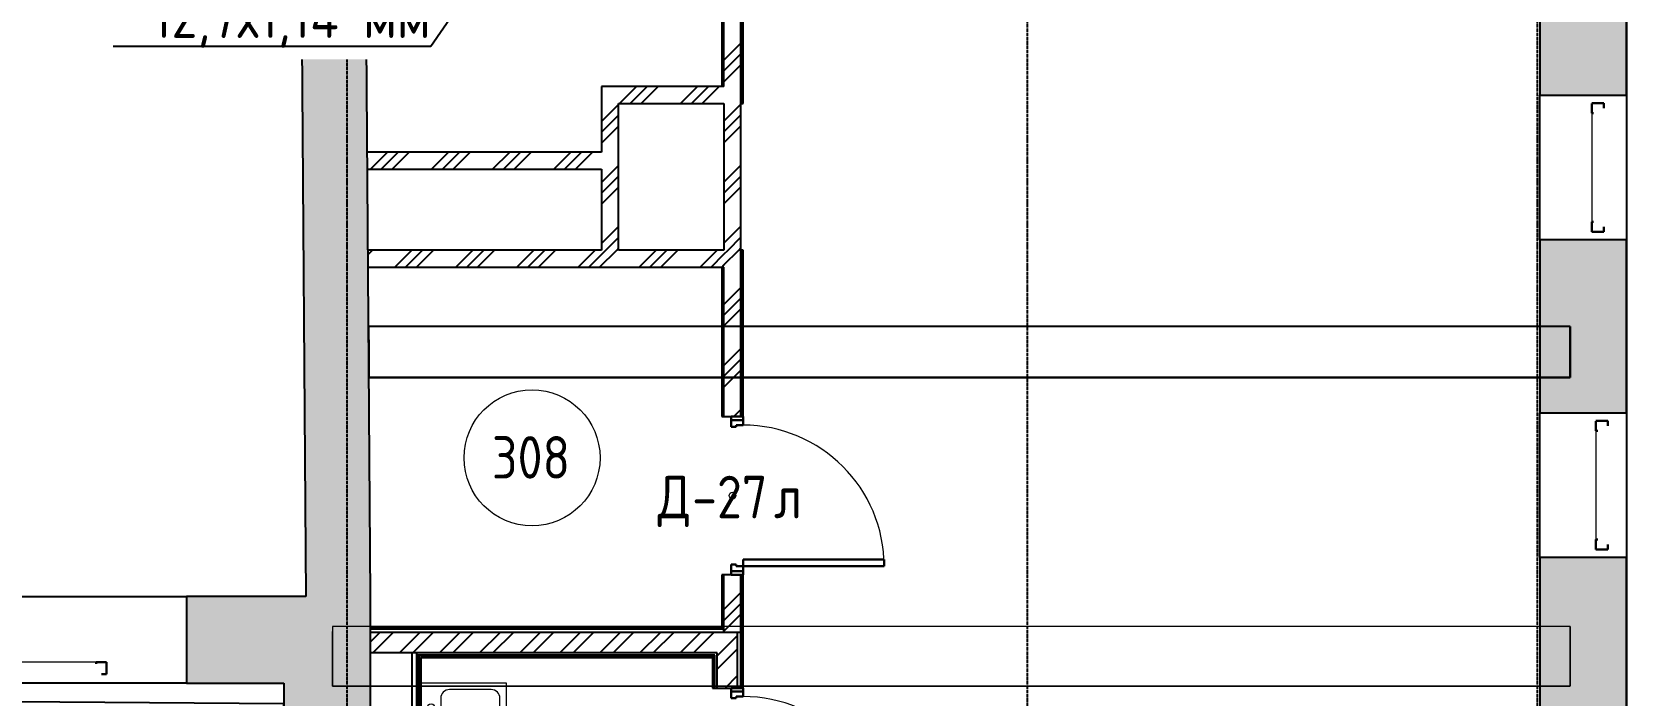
# Model space of a CAD drawing. Header units: millimetres. Extents: x -129048 to 476301, y -5853 to 215316.
# Drawn here: x 256533 to 265954, y 2303 to 6210 of the extents above; entities that cross this region are included whole.
import ezdxf
from ezdxf import colors
from ezdxf.entities.mleader import LeaderData, LeaderLine
from ezdxf.math import Vec2, Vec3

# ---------------------------------------------------------------- set-up
doc = ezdxf.new("R2010")
doc.units = ezdxf.units.MM
for name, pattern in [('ADSK_Линия сетки', [25, 20, -2.5, 0, -2.5]), ('ADSK_Сверху', [4.5, 3, -1.5]), ('ADSK_Снесено', [4.5, 3, -1.5])]:
    doc.linetypes.add(name, pattern=pattern)
for name, color, linetype, lineweight, true_color in [('_ Окна', 5, 'Continuous', 30, 0x0000ff), ('Стены внутренние', 5, 'Continuous', 18, 0x0000ff), ('Стены наружные', 1, 'ADSK_Снесено', 18, 0xff0000), ('Стены штриховка', 5, 'Continuous', 18, 0x0000ff)]:
    doc.layers.add(name, color=color, linetype=linetype, lineweight=lineweight, true_color=true_color)
for name, color, linetype, lineweight in [('GAZLAITER', 1, 'Continuous', 40), ('Двери', 251, 'Continuous', 18), ('Каркас', 7, 'Continuous', 18), ('Марки дверей', 7, 'Continuous', 20), ('Марки помещений', 7, 'Continuous', 20), ('Окна', 251, 'Continuous', 18), ('Сантехника', 251, 'Continuous', 18)]:
    doc.layers.add(name, color=color, linetype=linetype, lineweight=lineweight)
doc.styles.add('GOST Common_2', font='GOST Common_0.ttf', dxfattribs={"width": 0.9, "height": 250})
doc.styles.add('PIK', font='isocpeur.ttf', dxfattribs={"width": 0.9, "height": 250})
pattern_1 = [(45, (215977.25, 150), (-179.6051, 179.6051), []), (45, (216040.75, 150), (0, 359.2102), []), (45, (215913.75, 150), (0, 359.2102), [])]
pattern_2 = [(45, (215977.25, 150), (-117.8655, 117.8655), []), (45, (216055.83, 150), (-117.8655, 117.8655), [])]

# ---------------------------------------------------------------- blocks, each defined once
blk = doc.blocks.new('ADSK_БалкаЖБ_Прямоугольная - 350х340мм-851147-03 План 3-го этажа')
at = {"layer": 'Каркас', "color": 253, "linetype": 'ADSK_Сверху', "true_color": 0xaaaaaa}
for p, q in [((-3639.3, 175), (-3639.3, -175)), ((-3639.3, 175), (3639.3, 175)), ((3639.3, -175), (3639.3, 175)), ((-3639.3, -175), (3639.3, -175))]:
    blk.add_line(p, q, dxfattribs=at)
at = {"layer": 'Каркас', "color": 253, "linetype": 'ADSK_Сверху', "true_color": 0xb2b2b2}
for p, q in [((-3639.3, -175), (-3639.3, 175)), ((3639.3, 175), (-3639.3, 175)), ((3639.3, 175), (3639.3, -146.9)), ((-3639.3, -175), (3590, -175))]:
    blk.add_line(p, q, dxfattribs=at)
blk = doc.blocks.new('Витраж-тент со смещением вовне - 60мм 30 сдвиг-1466942-03 План 3-го этажа')
at = {"layer": '_ Окна', "color": 161, "linetype": 'ADSK_Сверху', "true_color": 0xaaaaff}
for p, q in [((-440, 25), (-440, -45)), ((-440, 25), (-410, 25)), ((-440, -45), (-440, 25)), ((440, 25), (410, 25)), ((440, -45), (440, 25)), ((440, -45), (440, 25)), ((-380, -45), (-440, -45)), ((-380, -35), (-380, -45)), ((380, -35), (380, -45)), ((380, -45), (440, -45))]:
    blk.add_line(p, q, dxfattribs=at)
at = {"layer": 'Окна', "color": 161, "linetype": 'ADSK_Сверху', "true_color": 0xaaaaff}
blk.add_line((-380, -45), (380, -45), dxfattribs=at)
blk = doc.blocks.new('Витраж-тент со смещением вовне - 60мм 30 сдвиг-1466964-03 План 3-го этажа')
at = {"layer": '_ Окна', "color": 161, "linetype": 'ADSK_Сверху', "true_color": 0xaaaaff}
for p, q in [((-379, 25), (-379, -45)), ((-379, 25), (-349, 25)), ((-379, -45), (-379, 25)), ((379, 25), (349, 25)), ((379, -45), (379, 25)), ((379, -45), (379, 25)), ((-319, -45), (-379, -45)), ((-319, -35), (-319, -45)), ((319, -35), (319, -45)), ((319, -45), (379, -45))]:
    blk.add_line(p, q, dxfattribs=at)
at = {"layer": 'Окна', "color": 161, "linetype": 'ADSK_Сверху', "true_color": 0xaaaaff}
blk.add_line((-319, -45), (319, -45), dxfattribs=at)
blk = doc.blocks.new('AC_Дверь_Однопольная - Д-27л 930х2200h-1983253-03 План 3-го этажа')
at = {"layer": 'Двери', "lineweight": 30}
for p, q in [((415, 892), (375, 892)), ((375, 892), (375, 62)), ((415, 62), (415, 892)), ((-445, 62), (-465, 62)), ((-465, 62), (-465, -8)), ((-415, 62), (-445, 62)), ((-445, 62), (-445, -8)), ((-445, -8), (-445, 62)), ((-415, 22), (-415, 62)), ((-405, 22), (-415, 22)), ((-405, -8), (-405, 22)), ((375, 62), (415, 62)), ((415, 22), (405, 22)), ((405, 22), (405, -8)), ((445, 62), (415, 62)), ((415, 62), (415, 22)), ((445, -8), (445, 62)), ((465, 62), (445, 62)), ((445, 62), (445, -8)), ((465, -8), (465, 62)), ((-465, -8), (-445, -8)), ((-445, -8), (-405, -8)), ((405, -8), (445, -8)), ((445, -8), (465, -8))]:
    blk.add_line(p, q, dxfattribs=at)
at = {"layer": 'Двери'}
blk.add_arc((415, 62), 830, 90, 180, dxfattribs=at)
blk = doc.blocks.new('AC_Дверь_Однопольная - Д-22л 933х2200h-1983239-03 План 3-го этажа')
at = {"layer": 'Двери', "lineweight": 30}
for p, q in [((416.5, 923), (376.5, 923)), ((376.5, 923), (376.5, 90)), ((416.5, 90), (416.5, 923)), ((-446.5, 90), (-466.5, 90)), ((-466.5, 90), (-466.5, 20)), ((-466.5, 20), (-446.5, 20)), ((-416.5, 90), (-446.5, 90)), ((-446.5, 90), (-446.5, 20)), ((-446.5, 20), (-446.5, 90)), ((-446.5, 20), (-406.5, 20)), ((-416.5, 50), (-416.5, 90)), ((-406.5, 50), (-416.5, 50)), ((-406.5, 20), (-406.5, 50)), ((376.5, 90), (416.5, 90)), ((416.5, 50), (406.5, 50)), ((406.5, 50), (406.5, 20)), ((406.5, 20), (446.5, 20)), ((446.5, 90), (416.5, 90)), ((416.5, 90), (416.5, 50)), ((446.5, 20), (446.5, 90)), ((466.5, 90), (446.5, 90)), ((446.5, 90), (446.5, 20)), ((446.5, 20), (466.5, 20)), ((466.5, 20), (466.5, 90))]:
    blk.add_line(p, q, dxfattribs=at)
at = {"layer": 'Двери'}
blk.add_arc((416.5, 90), 833, 90, 180, dxfattribs=at)
blk = doc.blocks.new('Кухонная мойка-Одиночная - 500 x 500 мм-1924934-03 План 3-го этажа')
at = {"layer": 'Сантехника'}
for p, q in [((-234.3, 252.3), (-234.3, -247.7)), ((3, 195.2), (3, 53.1)), ((28.4, 195.2), (28.4, 53.1)), ((265.7, -247.7), (265.7, 252.3)), ((3, 138), (-145.4, 138)), ((176.8, 138), (28.4, 138)), ((-196.2, 87.2), (-196.2, -158.8)), ((227.6, -158.8), (227.6, 87.2)), ((-234.3, -247.7), (265.7, -247.7)), ((-145.4, -209.6), (176.8, -209.6))]:
    blk.add_line(p, q, dxfattribs=at)
for centre, radius, start, end in [((-84.3, 195.2), 25.4, 360, 180), ((-84.3, 195.2), 25.4, 180, 0), ((15.7, 195.2), 12.7, 360, 180), ((115.7, 195.2), 25.4, 360, 180), ((115.7, 195.2), 25.4, 180, 0), ((-145.4, 87.2), 50.8, 90, 180), ((176.8, 87.2), 50.8, 360, 90), ((15.7, 0), 25.4, 360, 180), ((15.7, 0), 25.4, 180, 0), ((15.7, 53.1), 12.7, 180, 0), ((-145.4, -158.8), 50.8, 180, 270), ((176.8, -158.8), 50.8, 270, 0)]:
    blk.add_arc(centre, radius, start, end, dxfattribs=at)
blk = doc.blocks.new('ADSK_Марка_Помещение_ОдноЗначение - Номер-247393-03 План 3-го этажа')
at = {"layer": 'Марки помещений'}
blk.add_circle((0, 0), 4, dxfattribs=at)
blk = doc.blocks.new('ADSK_Марка_Дверь - Типоразмер_ADSK_Марка-58376-03 План 3-го этажа')
at = {"layer": 'Марки дверей', "lineweight": 9}
blk.add_circle((0, 0), 0.2, dxfattribs=at)

msp = doc.modelspace()

# ---------------------------------------------------------------- hatches: boundary and pattern name
at = {"layer": 'Стены внутренние', "lineweight": 25, "true_color": 0x636466}
h = msp.add_hatch(color=251, dxfattribs=at)
h.paths.add_polyline_path([(258344.73046, 2889.50427), (258524.186, 2889.50427), (258476.56978, 9286.60586), (258096.58031, 9283.77744), (258144.17547, 2889.50427), (258307.1428, 2889.50427)])
h.paths.add_polyline_path([(258110.91435, 7360.5389), (258110.90537, 7360.54065), (258202.53797, 7360.54055)])
h = msp.add_hatch(dxfattribs=at)
h.set_pattern_fill('FP_1', color=251, style=0, pattern_type=2)
h.set_pattern_definition(pattern_1)
h.paths.add_polyline_path([(260602.5993, 5788.84524), (260702.5993, 5788.84524), (260702.5993, 8988.91709), (260602.5993, 8988.91709), (260602.5993, 5839.63737)])
h = msp.add_hatch(dxfattribs=at)
h.set_pattern_fill('FP_1', color=251, style=0, pattern_type=2)
h.set_pattern_definition(pattern_1)
h.paths.add_polyline_path([(259982.5993, 5402.16371), (259982.5993, 5888.84524), (259882.5993, 5888.84524), (259882.5993, 5402.16371)])
h = msp.add_hatch(dxfattribs=at)
h.set_pattern_fill('FP_1', color=251, style=0, pattern_type=2)
h.set_pattern_definition(pattern_1)
h.paths.add_polyline_path([(260590.5993, 5788.84524), (260602.5993, 5788.84524), (260602.5993, 5888.84524), (259982.5993, 5888.84524), (259982.5993, 5788.84524), (260566.46294, 5788.84524)])
h = msp.add_hatch(dxfattribs=at)
h.set_pattern_fill('FP_1', color=251, style=0, pattern_type=2)
h.set_pattern_definition(pattern_1)
h.paths.add_polyline_path([(260602.5993, 4926.78828), (260702.5993, 4926.78828), (260702.5993, 5788.84524), (260602.5993, 5788.84524)])
h = msp.add_hatch(dxfattribs=at)
h.set_pattern_fill('FP_1', color=251, style=0, pattern_type=2)
h.set_pattern_definition(pattern_1)
h.paths.add_polyline_path([(258505.48326, 5402.16371), (259882.5993, 5402.16371), (259882.5993, 5502.16371), (258504.73892, 5502.16371)])
h = msp.add_hatch(dxfattribs=at)
h.set_pattern_fill('FP_1', color=251, style=0, pattern_type=2)
h.set_pattern_definition(pattern_1)
h.paths.add_polyline_path([(259982.5993, 4926.78828), (259982.5993, 5402.16371), (259882.5993, 5402.16371), (259882.5993, 4926.78828), (259953.14764, 4926.78828)])
h = msp.add_hatch(dxfattribs=at)
h.set_pattern_fill('FP_1', color=251, style=0, pattern_type=2)
h.set_pattern_definition(pattern_1)
h.paths.add_polyline_path([(260602.5993, 4826.78828), (260602.5993, 4926.78828), (258509.02167, 4926.78828), (258509.76601, 4826.78828), (260592.5993, 4826.78828)])
h = msp.add_hatch(dxfattribs=at)
h.set_pattern_fill('FP_1', color=251, style=0, pattern_type=2)
h.set_pattern_definition(pattern_1)
h.paths.add_polyline_path([(260602.5993, 2676.77432), (260702.5993, 2676.77432), (260702.5993, 3016.78828), (260602.5993, 3016.78828), (260602.5993, 2696.77432)])
h.paths.add_polyline_path([(260644.5993, 3946.78828), (260702.5993, 3946.78828), (260702.5993, 4926.78828), (260602.5993, 4926.78828), (260602.5993, 3946.78828)])
h = msp.add_hatch(dxfattribs=at)
h.set_pattern_fill('FP_2', color=251, style=0, pattern_type=2)
h.set_pattern_definition(pattern_2)
h.paths.add_polyline_path([(258795.0993, 2556.77432), (258795.0993, 2676.77432), (258524.186, 2676.77432), (258524.186, 2556.77432), (258794.5993, 2556.77432)])
h = msp.add_hatch(dxfattribs=at)
h.set_pattern_fill('FP_2', color=251, style=0, pattern_type=2)
h.set_pattern_definition(pattern_2)
h.paths.add_polyline_path([(260562.5993, 2556.77432), (260682.5993, 2556.77432), (260682.5993, 2676.77432), (258795.0993, 2676.77432), (258795.0993, 2556.77432), (260558.42795, 2556.77432)])
h = msp.add_hatch(dxfattribs=at)
h.set_pattern_fill('FP_2', color=251, style=0, pattern_type=2)
h.set_pattern_definition(pattern_2)
h.paths.add_polyline_path([(260682.5993, 810.23165), (260682.5993, 1416.78828), (260562.5993, 1416.78828), (260562.5993, 810.23165)])
h.paths.add_polyline_path([(260562.5993, 2349.78828), (260682.5993, 2349.78828), (260682.5993, 2556.77432), (260562.5993, 2556.77432), (260562.5993, 2528.77432)])
at = {"layer": 'Стены наружные', "linetype": 'Continuous', "lineweight": 25, "true_color": 0x636466}
h = msp.add_hatch(color=251, dxfattribs=at)
h.paths.add_polyline_path([(265692.42807, 300.23165), (265910.655, 300.23165), (265910.655, 1286.6675), (265400.655, 1286.6675), (265400.655, 300.23165), (265594.43313, 300.23165)])
h.paths.add_polyline_path([(265583.56265, 2136.6675), (265910.655, 2136.6675), (265910.655, 3118.67139), (265400.655, 3118.67139), (265400.655, 2136.6675)])
h.paths.add_polyline_path([(265910.655, 3968.67139), (265910.655, 4987.71626), (265400.655, 4987.71626), (265400.655, 3968.67139), (265594.43313, 3968.67139)])
h.paths.add_polyline_path([(265594.43313, 5837.71626), (265910.655, 5837.71626), (265910.655, 6813.28085), (265400.655, 6813.28085), (265400.655, 5837.71626), (265556.70248, 5837.71626)])
h.paths.add_polyline_path([(265910.655, 7663.28085), (265910.655, 9192.30207), (265400.655, 9192.30207), (265400.655, 7663.28085), (265624.07881, 7663.28085)])
h = msp.add_hatch(color=251, dxfattribs=at)
h.paths.add_polyline_path([(257441.35445, 2379.50427), (258524.186, 2379.50427), (258524.186, 2889.50427), (257441.35445, 2889.50427), (257441.35445, 2682.85569)])
h.paths.add_polyline_path([(255595.00558, 2379.50427), (255621.35445, 2379.50427), (255621.35445, 2889.50427), (254574.41538, 2889.50427), (254574.41538, 2379.50427)])
h.paths.add_polyline_path([(251855.0874, 2379.50427), (252754.41538, 2379.50427), (252754.41538, 2889.50427), (251855.0874, 2889.50427), (251855.0874, 2682.85569)])
h.paths.add_polyline_path([(249742.9939, 2379.50427), (250035.0874, 2379.50427), (250035.0874, 2889.50427), (249034.4899, 2889.50427), (249034.4899, 2379.50427)])
h.paths.add_polyline_path([(246252.09288, 2379.50427), (247214.4899, 2379.50427), (247214.4899, 2889.50427), (246184.43806, 2889.50427), (246184.43806, 2379.50427)])
h.paths.add_polyline_path([(243916.3647, 2379.50427), (244364.43806, 2379.50427), (244364.43806, 2889.50427), (243340.29693, 2889.50427), (243340.29693, 2379.50427)])
h.paths.add_polyline_path([(241520.29693, 2379.50427), (241520.29693, 2889.50427), (240560.30672, 2889.50427), (240560.30672, 2379.50427)])
h.paths.add_polyline_path([(238740.30672, 2379.50427), (238740.30672, 2889.50427), (237732.02874, 2889.50427), (237732.02874, 2379.50427)])
h.paths.add_polyline_path([(235912.02874, 2379.50427), (235912.02874, 2889.50427), (234918.25319, 2889.50427), (234918.25319, 2379.50427)])
h.paths.add_polyline_path([(233098.25319, 2379.50427), (233098.25319, 2889.50427), (232081.46836, 2889.50427), (232081.46836, 2379.50427), (232585.33884, 2379.50427)])
h.paths.add_polyline_path([(230261.46836, 2379.50427), (230261.46836, 2889.50427), (229268.43842, 2889.50427), (229268.43842, 2379.50427), (229901.99565, 2379.50427)])
h.paths.add_polyline_path([(224250.2517, 2379.50427), (224642.53397, 2379.50427), (224642.53397, 2889.50427), (224250.2517, 2889.50427), (224250.2517, 2657.85807)])
h.paths.add_polyline_path([(227448.43842, 2379.50427), (227448.43842, 2889.50427), (226462.53397, 2889.50427), (226462.53397, 2379.50427)])
msp.add_hatch(color=251, dxfattribs=at).paths.add_polyline_path([(258524.186, 300.23165), (258524.186, 2379.50427), (258014.186, 2379.50427), (258014.186, 300.23165), (258356.68908, 300.23165)])

# ---------------------------------------------------------------- linework, layer by layer
at = {"linetype": 'ADSK_Линия сетки', "lineweight": 25}
for p, q in [((262387.16465, -2825.79407), (262387.16465, 44684.78674)), ((265387.16465, -2825.79407), (265387.16465, 44684.78674)), ((258387.16465, -2825.79407), (258387.16465, 21818.8012))]:
    msp.add_line(p, q, dxfattribs=at)
at = {"color": 251, "lineweight": 25, "true_color": 0x636466}
msp.add_lwpolyline([(262010.4664, 21084.05859), (262010.4664, 43909.20652), (272009.87193, 43909.20652), (272191.20351, 8682.30207), (265910.655, 8682.30207), (265910.655, 300.23165), (258014.186, 300.23165), (258014.186, 2256.78828), (247213.22785, 2336.47811), (247313.64977, 2335.73719), (247313.64977, -2582.56685), (234949.89798, -2582.56685), (234949.89798, 2336.47811), (224250.2517, 2336.47811), (224250.2517, 422.0206), (216267.75299, 456.78828), (216267.75299, 8679.25245)], dxfattribs=at)
at = {"layer": 'Каркас', "color": 251, "linetype": 'ADSK_Сверху', "lineweight": 25, "true_color": 0x636466}
for p, q in [((258512.3712, 4476.78828), (258514.60422, 4176.78828)), ((265578.06174, 4476.78828), (258512.3712, 4476.78828)), ((258514.60422, 4176.78828), (258512.3712, 4476.78828)), ((265578.06174, 4476.78828), (258512.3712, 4476.78828)), ((265578.06174, 4176.78828), (265578.06174, 4476.78828)), ((265578.06174, 4476.78828), (265578.06174, 4176.78828)), ((258514.60422, 4176.78828), (265578.06174, 4176.78828)), ((265578.06174, 4176.78828), (258514.60422, 4176.78828))]:
    msp.add_line(p, q, dxfattribs=at)
at = {"layer": 'Стены внутренние', "color": 251, "lineweight": 25, "true_color": 0x636466}
for p, q in [((260714.5993, 5788.84524), (260714.5993, 9100.91709)), ((258524.186, 2889.50427), (258478.87492, 8976.91709)), ((260590.5993, 8976.91709), (260590.5993, 5888.84524)), ((258110.93169, 7355.71105), (258144.17547, 2889.50427)), ((260590.5993, 5888.84524), (259882.5993, 5888.84524)), ((259882.5993, 5888.84524), (259882.5993, 5502.16371)), ((259982.5993, 4926.78828), (259982.5993, 5788.84524)), ((259982.5993, 5788.84524), (260602.5993, 5788.84524)), ((260602.5993, 5788.84524), (260602.5993, 4926.78828)), ((260702.5993, 5788.84524), (260714.5993, 5788.84524)), ((260702.5993, 4926.78828), (260702.5993, 5788.84524)), ((259882.5993, 5502.16371), (258504.73892, 5502.16371)), ((258505.48326, 5402.16371), (259882.5993, 5402.16371)), ((259882.5993, 5402.16371), (259882.5993, 4926.78828)), ((259882.5993, 4926.78828), (258509.02167, 4926.78828)), ((260602.5993, 4926.78828), (259982.5993, 4926.78828)), ((260714.5993, 4926.78828), (260702.5993, 4926.78828)), ((260714.5993, 3946.78828), (260714.5993, 4926.78828)), ((258509.76601, 4826.78828), (260590.5993, 4826.78828)), ((260590.5993, 4826.78828), (260590.5993, 3946.78828)), ((260590.5993, 3946.78828), (260644.5993, 3946.78828)), ((260590.5993, 3016.78828), (260590.5993, 2708.77432)), ((260644.5993, 3016.78828), (260590.5993, 3016.78828)), ((260714.5993, 2349.78828), (260714.5993, 3016.78828)), ((260590.5993, 2708.77432), (258524.186, 2708.77432)), ((258795.0993, 2556.77432), (258524.186, 2556.77432)), ((258767.5993, 2556.77432), (258767.5993, 810.23165)), ((258822.5993, 810.23165), (258822.5993, 2528.77432)), ((258822.5993, 2528.77432), (260534.5993, 2528.77432)), ((260534.5993, 2528.77432), (260534.5993, 2349.78828)), ((260534.5993, 2349.78828), (260644.5993, 2349.78828))]:
    msp.add_line(p, q, dxfattribs=at)
at = {"layer": 'Стены наружные', "color": 251, "linetype": 'Continuous', "lineweight": 25, "true_color": 0x636466}
for p, q in [((265400.655, 6813.28085), (265400.655, 5837.71626)), ((265910.655, 5837.71626), (265910.655, 6813.28085)), ((265400.655, 5837.71626), (265910.655, 5837.71626)), ((265400.655, 4987.71626), (265400.655, 5837.71626)), ((265910.655, 5837.71626), (265910.655, 4987.71626)), ((265910.655, 4987.71626), (265400.655, 4987.71626)), ((265400.655, 4987.71626), (265400.655, 3968.67139)), ((265910.655, 3968.67139), (265910.655, 4987.71626)), ((265400.655, 3968.67139), (265910.655, 3968.67139)), ((265400.655, 3118.67139), (265400.655, 3968.67139)), ((265910.655, 3968.67139), (265910.655, 3118.67139)), ((265910.655, 3118.67139), (265400.655, 3118.67139)), ((265400.655, 3118.67139), (265400.655, 2136.6675)), ((265910.655, 2136.6675), (265910.655, 3118.67139)), ((255621.35445, 2889.50427), (257441.35445, 2889.50427)), ((258144.17547, 2889.50427), (257441.35445, 2889.50427)), ((257441.35445, 2889.50427), (257441.35445, 2379.50427)), ((258524.186, 810.23165), (258524.186, 2889.50427)), ((257441.35445, 2379.50427), (255621.35445, 2379.50427)), ((257441.35445, 2379.50427), (258014.186, 2379.50427)), ((258014.186, 2379.50427), (258014.186, 300.23165))]:
    msp.add_line(p, q, dxfattribs=at)
at = {"layer": 'Стены штриховка', "color": 251, "lineweight": 25, "true_color": 0x636466}
for p, q in [((260702.5993, 5788.84524), (260702.5993, 9088.91709)), ((260712.5993, 5788.84524), (260712.5993, 9100.91709)), ((260592.5993, 5888.84524), (260592.5993, 8978.91709)), ((260602.5993, 5888.84524), (260602.5993, 8988.91709)), ((260602.5993, 5888.84524), (260590.5993, 5888.84524)), ((260702.5993, 3946.78828), (260702.5993, 4926.78828)), ((260712.5993, 3946.78828), (260712.5993, 4926.78828)), ((260590.5993, 4826.78828), (260602.5993, 4826.78828)), ((260592.5993, 3946.78828), (260592.5993, 4826.78828)), ((260602.5993, 3946.78828), (260602.5993, 4826.78828)), ((260592.5993, 2708.77432), (260592.5993, 3016.78828)), ((260602.5993, 2676.77432), (260602.5993, 3016.78828)), ((260702.5993, 2349.78828), (260702.5993, 3016.78828)), ((260712.5993, 2708.77432), (260712.5993, 3016.78828)), ((260602.5993, 2706.77432), (258524.186, 2706.77432)), ((260602.5993, 2696.77432), (258524.186, 2696.77432)), ((260702.5993, 2676.77432), (258524.186, 2676.77432)), ((260682.5993, 2349.78828), (260682.5993, 2676.77432)), ((260712.5993, 2708.77432), (260714.5993, 2708.77432)), ((260712.5993, 2349.78828), (260712.5993, 2706.77432)), ((260712.5993, 2696.77432), (260714.5993, 2696.77432)), ((258794.5993, 2556.77432), (258794.5993, 810.23165)), ((260549.5993, 2543.77432), (258794.5993, 2543.77432)), ((260562.5993, 2556.77432), (258795.0993, 2556.77432)), ((258807.5993, 810.23165), (258807.5993, 2543.77432)), ((258813.5993, 810.23165), (258813.5993, 2543.77432)), ((258822.5993, 2537.77432), (258822.5993, 2543.77432)), ((260549.5993, 2349.78828), (260549.5993, 2543.77432)), ((260562.5993, 2349.78828), (260562.5993, 2556.77432)), ((260543.5993, 2537.77432), (258822.5993, 2537.77432)), ((260543.5993, 2349.78828), (260543.5993, 2537.77432))]:
    msp.add_line(p, q, dxfattribs=at)

# ---------------------------------------------------------------- block references
at = {"layer": '_ Окна', "color": 251, "linetype": 'ADSK_Сверху', "lineweight": 25, "true_color": 0x636466}
for name, p, rotation in [('Витраж-тент со смещением вовне - 60мм 30 сдвиг-1466964-03 План 3-го этажа', (265751.05323, 5412.71626), 270.0000000000003), ('Витраж-тент со смещением вовне - 60мм 30 сдвиг-1466964-03 План 3-го этажа', (265775.92451, 3543.67139), 270.0000000000003), ('Витраж-тент со смещением вовне - 60мм 30 сдвиг-1466942-03 План 3-го этажа', (256531.35445, 2456.67693), 180)]:
    msp.add_blockref(name, p, dxfattribs=dict(at, rotation=rotation))
at = {"layer": 'Двери', "color": 251, "lineweight": 25, "true_color": 0x636466}
for name, p, rotation in [('AC_Дверь_Однопольная - Д-27л 930х2200h-1983253-03 План 3-го этажа', (260652.5993, 3481.78828), 269.9999999999999), ('AC_Дверь_Однопольная - Д-22л 933х2200h-1983239-03 План 3-го этажа', (260624.5993, 1883.28828), 270)]:
    msp.add_blockref(name, p, dxfattribs=dict(at, rotation=rotation))
at = {"layer": 'Каркас', "color": 251, "linetype": 'ADSK_Сверху', "lineweight": 25, "true_color": 0x636466, "rotation": 180}
msp.add_blockref('ADSK_БалкаЖБ_Прямоугольная - 350х340мм-851147-03 План 3-го этажа', (261938.7786, 2536.66252), dxfattribs=at)
at = {"layer": 'Марки дверей', "color": 251, "lineweight": 25, "true_color": 0x636466, "xscale": 99.99999999999993, "yscale": 99.99999999999993, "zscale": 99.99999999999993}
msp.add_blockref('ADSK_Марка_Дверь - Типоразмер_ADSK_Марка-58376-03 План 3-го этажа', (260652.5993, 3481.78828), dxfattribs=at)
at = {"layer": 'Марки помещений', "color": 251, "lineweight": 25, "true_color": 0x636466, "xscale": 99.99999999999993, "yscale": 99.99999999999993, "zscale": 99.99999999999993}
msp.add_blockref('ADSK_Марка_Помещение_ОдноЗначение - Номер-247393-03 План 3-го этажа', (259473.67866, 3704.29705), dxfattribs=at)
at = {"layer": 'Сантехника', "color": 251, "lineweight": 25, "true_color": 0x636466, "rotation": 89.9999999999998}
msp.add_blockref('Кухонная мойка-Одиночная - 500 x 500 мм-1924934-03 План 3-го этажа', (259074.9447, 2113.08508), dxfattribs=at)

# ---------------------------------------------------------------- texts
at = {"layer": 'Марки дверей', "color": 251, "lineweight": 25, "true_color": 0x636466, "char_height": 250, "attachment_point": 1, "style": 'GOST Common_2'}
for s, insert, width in [('\\fGOST Common|b0|i0|c204|p34|;\\W.9;Д', (260212.77002, 3598.80138), 245.316375), ('-27', (260415.17627, 3598.80138), 584.4301875), ('\\fGOST Common|b0|i0|c204|p34|;\\W.9;л', (260897.3794, 3598.80138), 194.8100625)]:
    msp.add_mtext(s, dxfattribs=dict(at, insert=insert, width=width))
at = {"layer": 'Марки помещений', "color": 251, "lineweight": 25, "true_color": 0x636466, "insert": (259237.42141, 3832.02212), "char_height": 250, "width": 584.4301875, "attachment_point": 1, "style": 'GOST Common_2'}
msp.add_mtext('308', dxfattribs=at)

# ---------------------------------------------------------------- next in the draw order: leaders
at = {"layer": 'GAZLAITER', "color": 18, "lineweight": 25, "ltscale": 10, "true_color": 0x000000}
ml = msp.add_multileader_mtext('Standard', dxfattribs=at)
ml.set_content('12,7х1,14 мм', color=250, style='PIK')
ml.set_leader_properties()
ml.build(insert=Vec2(0, 0))
ml.multileader.update_dxf_attribs({"text_left_attachment_type": 6, "text_right_attachment_type": 6, "dogleg_length": 0.36, "arrow_head_size": 0.18})
ctx = ml.context
ctx.base_point, ctx.char_height, ctx.arrow_head_size, ctx.landing_gap_size, ctx.plane_origin = Vec3(257280.03594, 6124.87744), 250, 0.18, 0.09, Vec3(258834.60537, 5445.46233)
ctx.left_attachment, ctx.right_attachment, ctx.text_align_type = 6, 6, 2
notes = []
notes.append((ctx, [(0, (1, 1, 0), (258878.07594, 6124.87744), (-1, 0), 0.36, [(0, [(260012.54495, 7767.9081)], 0, [])])]))
ctx.mtext.insert, ctx.mtext.alignment, ctx.mtext.flow_direction = Vec3(258877.62594, 6424.87744), 3, 5
ctx.mtext.has_bg_fill, ctx.mtext.bg_color, ctx.mtext.bg_scale_factor, ctx.mtext.bg_transparency, ctx.mtext.use_window_bg_color = 1, -1027028792, 1.5, 0, 1
for ctx, leaders in notes:
    for number, flags, end, landing, length, lines in leaders:
        leader = LeaderData()
        leader.index, (leader.has_last_leader_line, leader.has_dogleg_vector, leader.attachment_direction) = number, flags
        leader.last_leader_point, leader.dogleg_vector, leader.dogleg_length = Vec3(end), Vec3(landing), length
        for number, points, colour, breaks in lines:
            line = LeaderLine()
            line.index, line.vertices, line.color, line.breaks = number, Vec3.list(points), colors.encode_raw_color(colour), breaks
            leader.lines.append(line)
        ctx.leaders.append(leader)

doc.saveas('drawing.dxf')
